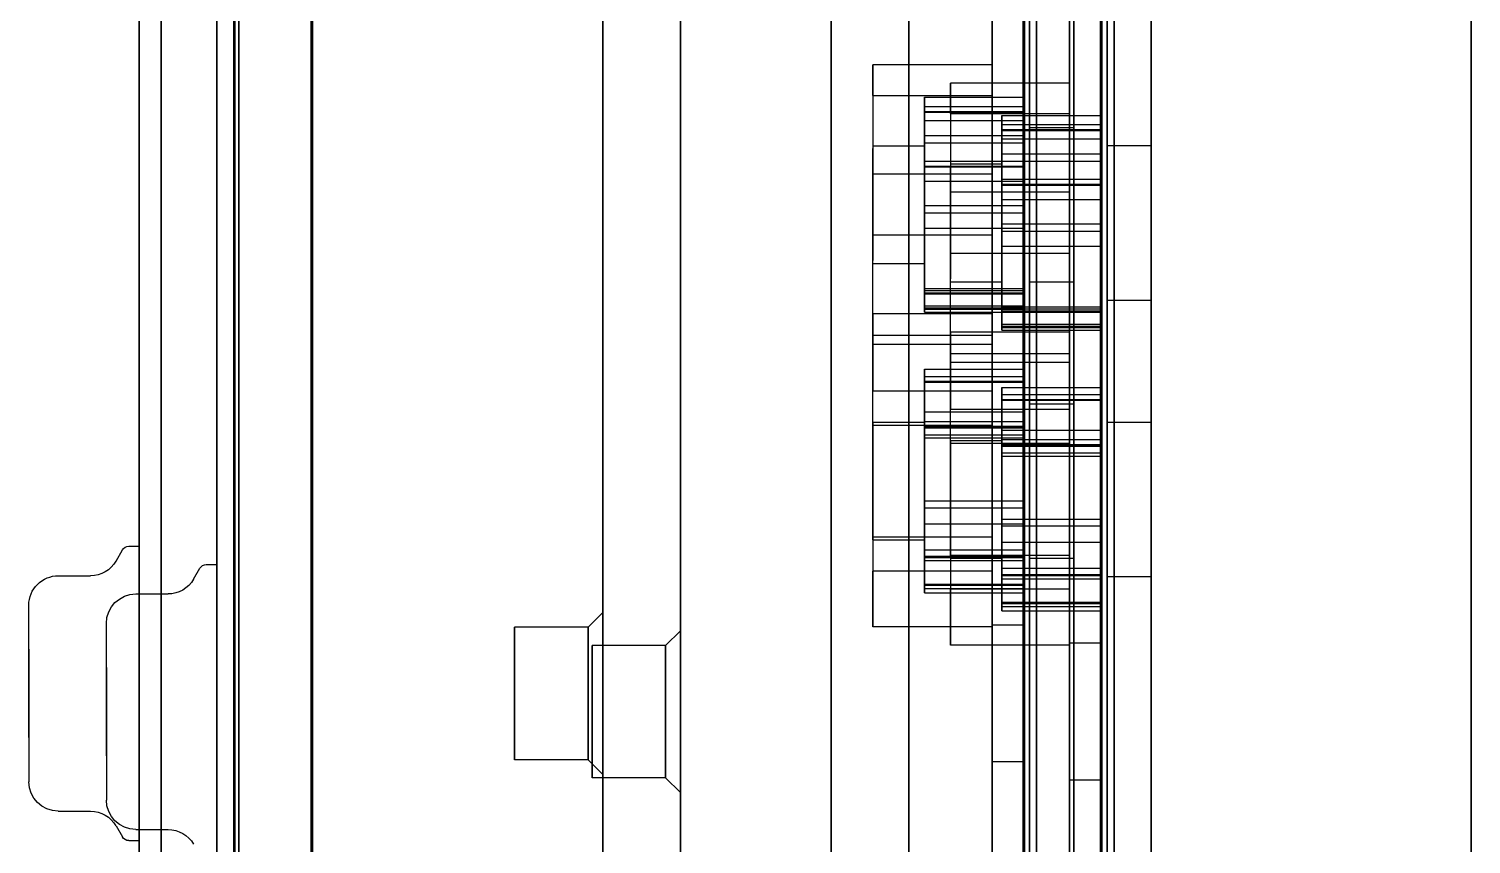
# Model space of a CAD drawing. Header units: millimetres. Extents: x -69706 to 52883, y -6882 to 68885.
# Drawn here: x 7132.7 to 7230.7, y 24012.4 to 24067.8 of the extents above; entities that cross this region are included whole.
import ezdxf

# ---------------------------------------------------------------- set-up
doc = ezdxf.new("R2010")
doc.units = ezdxf.units.MM
doc.layers.add('ac-SB', color=7, linetype='Continuous', lineweight=13)

# ---------------------------------------------------------------- blocks, each defined once
blk = doc.blocks.new('A$C15852BBE')
at = {"layer": 'ac-SB', "lineweight": -3}
for p, q in [((6002.31, 3039.098), (6002.31, 3329.098)), ((6002.31, 3329.098), (6002.31, 3039.098)), ((6007.577, 3037.859), (6007.577, 3327.859)), ((6007.577, 3327.859), (6007.577, 3037.859)), ((6027.31, 3324.098), (6027.31, 3085.103)), ((6032.31, 3323.348), (6032.31, 3044.848)), ((6032.31, 3044.848), (6032.31, 3323.348)), ((6033.81, 3085.103), (6033.81, 3324.098)), ((6032.577, 3322.859), (6032.577, 3083.864)), ((6039.077, 3083.864), (6039.077, 3322.859)), ((6037.577, 3322.109), (6037.577, 3043.609)), ((6037.577, 3043.609), (6037.577, 3322.109)), ((6032.31, 3320.237), (6032.31, 3066.198)), ((6037.577, 3318.998), (6037.577, 3064.959)), ((6027.31, 3311.032), (6027.31, 3057.163)), ((6027.31, 3057.163), (6027.31, 3311.032)), ((6033.81, 3057.163), (6033.81, 3311.032)), ((6033.81, 3311.032), (6033.81, 3057.163)), ((6032.577, 3309.794), (6032.577, 3055.924)), ((6032.577, 3055.924), (6032.577, 3309.794)), ((6039.077, 3055.924), (6039.077, 3309.794)), ((6039.077, 3309.794), (6039.077, 3055.924)), ((6032.31, 3047.959), (6032.31, 3301.997)), ((5970.31, 3301.598), (5970.31, 3072.349)), ((5973.31, 3301.598), (5973.31, 3072.349)), ((5973.66, 3072.349), (5973.66, 3301.598)), ((5975.86, 3072.349), (5975.86, 3301.598)), ((5986.79, 3301.098), (5986.79, 3067.098)), ((5986.79, 3067.098), (5986.79, 3301.098)), ((6037.577, 3046.72), (6037.577, 3300.759)), ((5975.577, 3300.359), (5975.577, 3071.11)), ((5978.577, 3300.359), (5978.577, 3071.11)), ((5978.927, 3071.11), (5978.927, 3300.359)), ((5981.127, 3071.11), (5981.127, 3300.359)), ((5992.057, 3299.859), (5992.057, 3065.859)), ((5992.057, 3065.859), (5992.057, 3299.859)), ((5970.31, 3066.598), (5970.31, 3295.847)), ((5973.31, 3066.598), (5973.31, 3295.847)), ((5973.66, 3295.847), (5973.66, 3066.598)), ((5975.86, 3295.847), (5975.86, 3066.598)), ((5975.577, 3065.359), (5975.577, 3294.608)), ((5978.577, 3065.359), (5978.577, 3294.608)), ((5978.927, 3294.608), (5978.927, 3065.359)), ((5981.127, 3294.608), (5981.127, 3065.359)), ((6027.31, 3044.098), (6027.31, 3283.093)), ((6033.81, 3283.093), (6033.81, 3044.098)), ((5970.31, 3092.002), (5970.31, 3281.096)), ((6032.577, 3042.859), (6032.577, 3281.854)), ((6039.077, 3281.854), (6039.077, 3042.859)), ((5948.577, 3279.559), (5948.577, 3090.892)), ((5975.577, 3090.763), (5975.577, 3279.857)), ((5973.31, 3278.845), (5973.31, 3093.988)), ((5975.86, 3278.723), (5975.86, 3094.104)), ((5972.842, 3094.794), (5972.842, 3277.998)), ((5973.66, 3278.098), (5973.66, 3094.699)), ((5973.76, 3094.794), (5973.76, 3277.998)), ((5978.577, 3277.606), (5978.577, 3092.749)), ((5981.127, 3277.484), (5981.127, 3092.865)), ((5948.577, 3276.759), (5948.577, 3088.959)), ((5948.577, 3088.959), (5948.577, 3276.759)), ((5970.31, 3276.194), (5970.31, 3087.099)), ((5978.109, 3093.555), (5978.109, 3276.759)), ((5978.927, 3276.859), (5978.927, 3093.46)), ((5979.027, 3093.555), (5979.027, 3276.759)), ((5948.577, 3086.159), (5948.577, 3274.826)), ((5973.31, 3089.351), (5973.31, 3274.207)), ((5975.577, 3274.955), (5975.577, 3085.86)), ((5972.842, 3273.402), (5972.842, 3090.198)), ((5973.66, 3090.098), (5973.66, 3273.497)), ((5973.76, 3273.402), (5973.76, 3090.198)), ((5975.86, 3089.473), (5975.86, 3274.092)), ((5978.577, 3088.112), (5978.577, 3272.968)), ((5978.927, 3088.859), (5978.927, 3272.258)), ((5981.127, 3088.234), (5981.127, 3272.853)), ((5978.109, 3272.163), (5978.109, 3088.959)), ((5979.027, 3272.163), (5979.027, 3088.959)), ((5986.79, 3094.104), (5986.79, 3267.111)), ((5992.057, 3092.865), (5992.057, 3265.872)), ((6027.31, 3117.411), (6027.31, 3250.785)), ((6027.31, 3250.785), (6027.31, 3117.411)), ((6027.385, 3250.603), (6027.385, 3117.593)), ((6027.385, 3117.593), (6027.385, 3250.603)), ((6032.577, 3116.172), (6032.577, 3249.546)), ((6032.577, 3249.546), (6032.577, 3116.172)), ((6032.652, 3249.364), (6032.652, 3116.354)), ((6032.652, 3116.354), (6032.652, 3249.364)), ((5970.31, 3192.512), (5970.31, 3211.761)), ((5970.31, 3192.512), (5970.31, 3211.761)), ((5975.577, 3191.274), (5975.577, 3210.522)), ((5975.577, 3191.274), (5975.577, 3210.522)), ((5986.79, 3205.893), (5986.79, 3089.473)), ((5992.057, 3204.654), (5992.057, 3088.234)), ((6002.31, 3191.457), (6002.31, 3195.925)), ((6002.31, 3195.925), (6002.31, 3191.457)), ((6027.31, 3191.457), (6027.31, 3195.925)), ((6027.31, 3195.925), (6027.31, 3191.457)), ((5970.31, 3195.275), (5970.31, 3175.683)), ((5970.31, 3195.275), (5970.31, 3175.683)), ((5975.577, 3194.036), (5975.577, 3174.444)), ((5975.577, 3194.036), (5975.577, 3174.444)), ((6007.577, 3190.218), (6007.577, 3194.686)), ((6007.577, 3194.686), (6007.577, 3190.218)), ((6032.577, 3190.218), (6032.577, 3194.686)), ((6032.577, 3194.686), (6032.577, 3190.218)), ((6033.81, 3194.098), (6033.81, 3179.098)), ((6033.81, 3194.098), (6033.81, 3179.098)), ((6039.077, 3192.859), (6039.077, 3177.859)), ((6039.077, 3192.859), (6039.077, 3177.859)), ((6039.789, 3192.859), (6039.077, 3192.859)), ((6039.789, 3192.859), (6039.077, 3192.859)), ((5970.31, 3172.921), (5970.31, 3192.512)), ((5970.31, 3172.921), (5970.31, 3192.512)), ((6039.31, 3192.098), (6037.12, 3192.098)), ((6039.31, 3192.098), (6037.12, 3192.098)), ((6040.655, 3191.859), (6040.222, 3192.609)), ((6040.655, 3191.859), (6040.222, 3192.609)), ((5975.577, 3171.682), (5975.577, 3191.274)), ((5975.577, 3171.682), (5975.577, 3191.274)), ((6002.31, 3176.739), (6002.31, 3191.457)), ((6002.31, 3191.457), (6002.31, 3176.739)), ((6027.31, 3176.739), (6027.31, 3191.457)), ((6027.31, 3191.457), (6027.31, 3176.739)), ((6007.577, 3175.5), (6007.577, 3190.218)), ((6007.577, 3190.218), (6007.577, 3175.5)), ((6032.577, 3175.5), (6032.577, 3190.218)), ((6032.577, 3190.218), (6032.577, 3175.5)), ((6041.31, 3181.098), (6041.31, 3190.098)), ((6041.31, 3181.098), (6041.31, 3190.098)), ((6044.577, 3190.859), (6042.387, 3190.859)), ((6044.577, 3190.859), (6042.387, 3190.859)), ((6002.31, 3189.598), (6002.31, 3178.598)), ((6002.31, 3178.598), (6002.31, 3189.598)), ((6002.31, 3189.598), (6002.31, 3178.598)), ((6002.31, 3178.598), (6002.31, 3189.598)), ((6003.31, 3188.598), (6002.31, 3189.598)), ((6003.31, 3188.598), (6002.31, 3189.598)), ((6003.31, 3188.598), (6002.31, 3189.598)), ((6003.31, 3188.598), (6002.31, 3189.598)), ((6033.81, 3174.098), (6033.81, 3189.098)), ((6033.81, 3174.098), (6033.81, 3189.098)), ((5973.66, 3182.661), (5973.66, 3188.748)), ((5973.66, 3188.748), (5975.86, 3188.748)), ((5975.86, 3182.661), (5975.86, 3188.748)), ((6003.31, 3179.598), (6003.31, 3188.598)), ((6003.31, 3188.598), (6003.31, 3179.598)), ((6003.31, 3179.598), (6003.31, 3188.598)), ((6003.31, 3188.598), (6003.31, 3179.598)), ((6003.31, 3188.598), (6008.31, 3188.598)), ((6003.31, 3188.598), (6008.31, 3188.598)), ((6003.31, 3188.598), (6008.31, 3188.598)), ((6003.31, 3188.598), (6008.31, 3188.598)), ((6007.577, 3188.359), (6007.577, 3177.359)), ((6007.577, 3177.359), (6007.577, 3188.359)), ((6007.577, 3188.359), (6007.577, 3177.359)), ((6007.577, 3177.359), (6007.577, 3188.359)), ((6008.577, 3187.359), (6007.577, 3188.359)), ((6008.577, 3187.359), (6007.577, 3188.359)), ((6008.577, 3187.359), (6007.577, 3188.359)), ((6008.577, 3187.359), (6007.577, 3188.359)), ((6008.31, 3188.598), (6008.31, 3179.598)), ((6008.31, 3179.598), (6008.31, 3188.598)), ((6008.31, 3188.598), (6008.31, 3179.598)), ((6008.31, 3179.598), (6008.31, 3188.598)), ((6046.577, 3179.859), (6046.577, 3188.859)), ((6046.577, 3179.859), (6046.577, 3188.859)), ((5978.927, 3181.422), (5978.927, 3187.509)), ((5978.927, 3187.509), (5981.127, 3187.509)), ((5981.127, 3181.422), (5981.127, 3187.509)), ((6008.577, 3178.359), (6008.577, 3187.359)), ((6008.577, 3187.359), (6008.577, 3178.359)), ((6008.577, 3178.359), (6008.577, 3187.359)), ((6008.577, 3187.359), (6008.577, 3178.359)), ((6008.577, 3187.359), (6013.577, 3187.359)), ((6008.577, 3187.359), (6013.577, 3187.359)), ((6008.577, 3187.359), (6013.577, 3187.359)), ((6008.577, 3187.359), (6013.577, 3187.359)), ((6013.577, 3187.359), (6013.577, 3178.359)), ((6013.577, 3178.359), (6013.577, 3187.359)), ((6013.577, 3187.359), (6013.577, 3178.359)), ((6013.577, 3178.359), (6013.577, 3187.359)), ((6039.077, 3172.859), (6039.077, 3187.859)), ((6039.077, 3172.859), (6039.077, 3187.859)), ((6041.31, 3187.098), (6041.31, 3178.098)), ((6041.31, 3187.098), (6041.31, 3178.098)), ((5973.66, 3185.535), (5973.66, 3179.448)), ((5975.86, 3185.535), (5975.86, 3179.448)), ((6046.577, 3185.859), (6046.577, 3176.859)), ((6046.577, 3185.859), (6046.577, 3176.859)), ((5978.927, 3184.296), (5978.927, 3178.209)), ((5981.127, 3184.296), (5981.127, 3178.209)), ((5973.66, 3179.448), (5975.86, 3179.448)), ((5975.86, 3179.566), (5983.96, 3179.566)), ((5975.86, 3179.566), (5975.86, 3173.456)), ((5975.86, 3175.778), (5975.86, 3179.566)), ((5983.96, 3179.566), (5983.96, 3175.778)), ((5983.96, 3173.456), (5983.96, 3179.566)), ((6003.31, 3179.598), (6002.31, 3178.598)), ((6003.31, 3179.598), (6002.31, 3178.598)), ((6003.31, 3179.598), (6002.31, 3178.598)), ((6003.31, 3179.598), (6002.31, 3178.598)), ((6003.31, 3179.598), (6008.31, 3179.598)), ((6003.31, 3179.598), (6008.31, 3179.598)), ((6003.31, 3179.598), (6008.31, 3179.598)), ((6003.31, 3179.598), (6008.31, 3179.598)), ((5978.927, 3178.209), (5981.127, 3178.209)), ((5981.127, 3178.327), (5989.227, 3178.327)), ((5981.127, 3178.327), (5981.127, 3172.217)), ((5981.127, 3174.539), (5981.127, 3178.327)), ((5989.227, 3178.327), (5989.227, 3174.539)), ((5989.227, 3172.217), (5989.227, 3178.327)), ((6008.577, 3178.359), (6007.577, 3177.359)), ((6008.577, 3178.359), (6007.577, 3177.359)), ((6008.577, 3178.359), (6007.577, 3177.359)), ((6008.577, 3178.359), (6007.577, 3177.359)), ((6008.577, 3178.359), (6013.577, 3178.359)), ((6008.577, 3178.359), (6013.577, 3178.359)), ((6008.577, 3178.359), (6013.577, 3178.359)), ((6008.577, 3178.359), (6013.577, 3178.359)), ((5973.66, 3177.277), (5980.46, 3177.277)), ((5973.66, 3177.277), (5973.66, 3176.957)), ((5973.66, 3177.254), (5973.66, 3172.58)), ((5980.46, 3177.254), (5980.46, 3172.58)), ((5980.46, 3176.992), (5980.46, 3177.254)), ((5973.66, 3176.66), (5973.66, 3176.992)), ((5980.46, 3176.957), (5973.66, 3176.957)), ((5973.66, 3176.771), (5980.46, 3176.771)), ((5973.66, 3175.061), (5973.66, 3176.771)), ((5973.66, 3176.771), (5973.66, 3176.662)), ((5980.46, 3176.66), (5973.66, 3176.66)), ((5980.46, 3176.66), (5980.46, 3176.992)), ((5980.46, 3176.771), (5980.46, 3176.662)), ((5980.46, 3175.061), (5980.46, 3176.771)), ((6002.31, 3172.271), (6002.31, 3176.739)), ((6002.31, 3176.739), (6002.31, 3172.271)), ((6027.31, 3172.271), (6027.31, 3176.739)), ((6027.31, 3176.739), (6027.31, 3172.271)), ((5970.31, 3175.683), (5970.31, 3156.435)), ((5970.31, 3156.435), (5970.31, 3175.683)), ((5975.86, 3175.778), (5983.96, 3175.778)), ((5975.86, 3165.88), (5975.86, 3175.778)), ((5978.927, 3176.038), (5985.727, 3176.038)), ((5978.927, 3176.038), (5978.927, 3175.718)), ((5978.927, 3176.015), (5978.927, 3171.341)), ((5978.927, 3175.421), (5978.927, 3175.753)), ((5985.727, 3175.718), (5978.927, 3175.718)), ((5978.927, 3175.532), (5985.727, 3175.532)), ((5978.927, 3173.822), (5978.927, 3175.532)), ((5978.927, 3175.532), (5978.927, 3175.424)), ((5985.727, 3175.421), (5978.927, 3175.421)), ((5983.96, 3165.88), (5983.96, 3175.778)), ((5985.727, 3176.015), (5985.727, 3171.341)), ((5985.727, 3175.753), (5985.727, 3176.015)), ((5985.727, 3175.421), (5985.727, 3175.753)), ((5985.727, 3175.532), (5985.727, 3175.424)), ((5985.727, 3173.822), (5985.727, 3175.532)), ((6007.577, 3171.032), (6007.577, 3175.5)), ((6007.577, 3175.5), (6007.577, 3171.032)), ((6032.577, 3171.032), (6032.577, 3175.5)), ((6032.577, 3175.5), (6032.577, 3171.032)), ((6039.31, 3176.098), (6037.12, 3176.098)), ((6039.31, 3176.098), (6037.12, 3176.098)), ((5970.31, 3174.915), (5970.31, 3168.042)), ((5973.31, 3174.915), (5970.31, 3174.915)), ((5973.31, 3174.915), (5973.31, 3168.042)), ((5980.46, 3175.061), (5973.66, 3175.061)), ((5973.66, 3174.764), (5973.66, 3175.061)), ((5973.66, 3174.875), (5980.46, 3174.875)), ((5973.66, 3174.875), (5973.66, 3174.365)), ((5973.66, 3174.875), (5973.66, 3174.766)), ((5980.46, 3174.764), (5973.66, 3174.764)), ((5973.66, 3174.365), (5980.46, 3174.365)), ((5973.66, 3166.756), (5973.66, 3174.365)), ((5975.577, 3174.444), (5975.577, 3155.196)), ((5975.577, 3155.196), (5975.577, 3174.444)), ((5980.46, 3174.764), (5980.46, 3175.061)), ((5980.46, 3174.365), (5980.46, 3174.875)), ((5980.46, 3174.875), (5980.46, 3174.766)), ((5980.46, 3166.756), (5980.46, 3174.365)), ((5981.127, 3174.539), (5989.227, 3174.539)), ((5981.127, 3164.641), (5981.127, 3174.539)), ((5989.227, 3164.641), (5989.227, 3174.539)), ((6035.388, 3175.098), (6034.955, 3174.348)), ((6035.388, 3175.098), (6034.955, 3174.348)), ((6044.577, 3174.859), (6042.387, 3174.859)), ((6044.577, 3174.859), (6042.387, 3174.859)), ((5975.577, 3173.676), (5975.577, 3166.803)), ((5978.577, 3173.676), (5975.577, 3173.676)), ((5983.96, 3173.456), (5975.86, 3173.456)), ((5975.86, 3173.456), (5975.86, 3163.558)), ((5978.577, 3173.676), (5978.577, 3166.803)), ((5985.727, 3173.822), (5978.927, 3173.822)), ((5978.927, 3173.525), (5978.927, 3173.822)), ((5978.927, 3173.636), (5985.727, 3173.636)), ((5978.927, 3173.636), (5978.927, 3173.126)), ((5978.927, 3173.636), (5978.927, 3173.527)), ((5985.727, 3173.525), (5978.927, 3173.525)), ((5980.46, 3165.864), (5980.46, 3173.668)), ((5983.96, 3173.668), (5980.46, 3173.668)), ((5980.46, 3173.472), (5980.46, 3165.668)), ((5983.96, 3173.668), (5983.96, 3165.864)), ((5983.96, 3165.668), (5983.96, 3173.472)), ((5983.96, 3173.456), (5983.96, 3163.558)), ((5985.727, 3173.525), (5985.727, 3173.822)), ((5985.727, 3173.126), (5985.727, 3173.636)), ((5985.727, 3173.636), (5985.727, 3173.527)), ((6034.522, 3174.098), (6033.81, 3174.098)), ((6034.522, 3174.098), (6033.81, 3174.098)), ((6040.655, 3173.859), (6040.222, 3173.109)), ((6040.655, 3173.859), (6040.222, 3173.109)), ((5970.31, 3140.379), (5970.31, 3172.921)), ((5970.31, 3172.921), (5970.31, 3140.379)), ((5980.46, 3172.58), (5973.66, 3172.58)), ((5973.66, 3172.58), (5973.66, 3171.495)), ((5978.927, 3173.126), (5985.727, 3173.126)), ((5978.927, 3165.517), (5978.927, 3173.126)), ((5980.46, 3172.58), (5980.46, 3171.495)), ((5985.727, 3165.517), (5985.727, 3173.126)), ((5985.727, 3164.625), (5985.727, 3172.429)), ((5989.227, 3172.429), (5985.727, 3172.429)), ((5989.227, 3172.429), (5989.227, 3164.625)), ((6002.31, 3169.353), (6002.31, 3172.271)), ((6002.31, 3172.271), (6002.31, 3169.353)), ((6027.31, 3169.353), (6027.31, 3172.271)), ((6027.31, 3172.271), (6027.31, 3169.353)), ((6039.789, 3172.859), (6039.077, 3172.859)), ((6039.789, 3172.859), (6039.077, 3172.859)), ((5970.31, 3164.415), (5970.31, 3171.287)), ((5973.31, 3164.415), (5973.31, 3171.287)), ((5973.66, 3171.495), (5980.46, 3171.495)), ((5973.66, 3171.495), (5973.66, 3171.01)), ((5975.577, 3139.14), (5975.577, 3171.682)), ((5975.577, 3171.682), (5975.577, 3139.14)), ((5985.727, 3171.341), (5978.927, 3171.341)), ((5978.927, 3171.341), (5978.927, 3170.256)), ((5980.46, 3171.495), (5980.46, 3171.01)), ((5989.227, 3172.217), (5981.127, 3172.217)), ((5981.127, 3172.217), (5981.127, 3162.319)), ((5985.727, 3172.233), (5985.727, 3164.429)), ((5985.727, 3171.341), (5985.727, 3170.256)), ((5989.227, 3164.429), (5989.227, 3172.233)), ((5989.227, 3172.217), (5989.227, 3162.319)), ((5980.46, 3171.01), (5973.66, 3171.01)), ((5973.66, 3171.01), (5973.66, 3166.54)), ((5980.46, 3171.01), (5980.46, 3166.54)), ((6007.577, 3168.114), (6007.577, 3171.032)), ((6007.577, 3171.032), (6007.577, 3168.114)), ((6032.577, 3168.114), (6032.577, 3171.032)), ((6032.577, 3171.032), (6032.577, 3168.114)), ((5975.577, 3163.176), (5975.577, 3170.048)), ((5978.577, 3163.176), (5978.577, 3170.048)), ((5978.927, 3170.256), (5985.727, 3170.256)), ((5978.927, 3170.256), (5978.927, 3169.771)), ((5985.727, 3169.771), (5978.927, 3169.771)), ((5978.927, 3169.771), (5978.927, 3165.302)), ((5985.727, 3170.256), (5985.727, 3169.771)), ((5985.727, 3169.771), (5985.727, 3165.302)), ((6002.31, 3157.634), (6002.31, 3169.353)), ((6002.31, 3169.353), (6002.31, 3157.634)), ((6027.31, 3157.634), (6027.31, 3169.353)), ((6027.31, 3169.353), (6027.31, 3157.634)), ((6007.577, 3156.395), (6007.577, 3168.114)), ((6007.577, 3168.114), (6007.577, 3156.395)), ((6032.577, 3156.395), (6032.577, 3168.114)), ((6032.577, 3168.114), (6032.577, 3156.395)), ((5973.66, 3166.756), (5980.46, 3166.756)), ((5973.66, 3165.933), (5973.66, 3166.756)), ((5973.66, 3166.54), (5980.46, 3166.54)), ((5973.66, 3166.54), (5973.66, 3166.055)), ((5980.46, 3165.933), (5980.46, 3166.756)), ((5980.46, 3166.54), (5980.46, 3166.055)), ((5980.46, 3166.055), (5973.66, 3166.055)), ((5973.66, 3166.055), (5973.66, 3164.97)), ((5973.66, 3165.994), (5973.66, 3165.933)), ((5980.46, 3165.994), (5973.66, 3165.994)), ((5973.66, 3165.634), (5973.66, 3165.992)), ((5980.46, 3165.933), (5973.66, 3165.933)), ((5973.66, 3165.634), (5980.46, 3165.634)), ((5973.66, 3162.875), (5973.66, 3165.634)), ((5975.86, 3165.88), (5983.96, 3165.88)), ((5975.86, 3159.77), (5975.86, 3165.88)), ((5978.927, 3165.517), (5985.727, 3165.517)), ((5978.927, 3164.694), (5978.927, 3165.517)), ((5980.46, 3166.055), (5980.46, 3164.97)), ((5980.46, 3165.994), (5980.46, 3165.933)), ((5980.46, 3165.634), (5980.46, 3165.992)), ((5983.96, 3165.668), (5980.46, 3165.668)), ((5980.46, 3162.875), (5980.46, 3165.634)), ((5983.96, 3165.88), (5983.96, 3159.77)), ((5985.727, 3164.694), (5985.727, 3165.517)), ((5980.46, 3164.97), (5973.66, 3164.97)), ((5973.66, 3164.97), (5973.66, 3162.058)), ((5978.927, 3165.302), (5985.727, 3165.302)), ((5978.927, 3165.302), (5978.927, 3164.816)), ((5985.727, 3164.816), (5978.927, 3164.816)), ((5978.927, 3164.816), (5978.927, 3163.732)), ((5978.927, 3164.755), (5978.927, 3164.694)), ((5985.727, 3164.755), (5978.927, 3164.755)), ((5978.927, 3164.395), (5978.927, 3164.753)), ((5985.727, 3164.694), (5978.927, 3164.694)), ((5980.46, 3164.97), (5980.46, 3162.058)), ((5981.127, 3164.641), (5989.227, 3164.641)), ((5981.127, 3158.531), (5981.127, 3164.641)), ((5985.727, 3165.302), (5985.727, 3164.816)), ((5985.727, 3164.816), (5985.727, 3163.732)), ((5985.727, 3164.755), (5985.727, 3164.694)), ((5985.727, 3164.395), (5985.727, 3164.753)), ((5989.227, 3164.429), (5985.727, 3164.429)), ((5989.227, 3164.641), (5989.227, 3158.531)), ((5973.31, 3164.415), (5970.31, 3164.415)), ((5975.86, 3163.558), (5983.96, 3163.558)), ((5975.86, 3163.558), (5975.86, 3159.77)), ((5978.927, 3164.395), (5985.727, 3164.395)), ((5978.927, 3161.636), (5978.927, 3164.395)), ((5985.727, 3163.732), (5978.927, 3163.732)), ((5978.927, 3163.732), (5978.927, 3160.82)), ((5983.96, 3159.77), (5983.96, 3163.558)), ((5985.727, 3161.636), (5985.727, 3164.395)), ((5985.727, 3163.732), (5985.727, 3160.82)), ((5973.66, 3162.935), (5973.66, 3162.875)), ((5980.46, 3162.935), (5973.66, 3162.935)), ((5973.66, 3162.575), (5973.66, 3162.933)), ((5980.46, 3162.875), (5973.66, 3162.875)), ((5973.66, 3162.575), (5980.46, 3162.575)), ((5973.66, 3162.058), (5973.66, 3162.575)), ((5978.577, 3163.176), (5975.577, 3163.176)), ((5980.46, 3162.935), (5980.46, 3162.875)), ((5980.46, 3162.575), (5980.46, 3162.933)), ((5980.46, 3162.058), (5980.46, 3162.575)), ((5980.46, 3162.058), (5973.66, 3162.058)), ((5978.927, 3161.696), (5978.927, 3161.636)), ((5985.727, 3161.696), (5978.927, 3161.696)), ((5978.927, 3161.336), (5978.927, 3161.694)), ((5985.727, 3161.636), (5978.927, 3161.636)), ((5981.127, 3162.319), (5989.227, 3162.319)), ((5981.127, 3162.319), (5981.127, 3158.531)), ((5985.727, 3161.696), (5985.727, 3161.636)), ((5985.727, 3161.336), (5985.727, 3161.694)), ((5989.227, 3158.531), (5989.227, 3162.319)), ((5978.927, 3161.336), (5985.727, 3161.336)), ((5978.927, 3160.82), (5978.927, 3161.336)), ((5985.727, 3160.82), (5978.927, 3160.82)), ((5985.727, 3160.82), (5985.727, 3161.336)), ((5975.86, 3160.378), (5975.86, 3158.301)), ((5975.86, 3152.955), (5975.86, 3160.378)), ((5975.86, 3160.378), (5983.96, 3160.378)), ((5975.86, 3159.77), (5983.96, 3159.77)), ((5983.96, 3158.301), (5983.96, 3160.378)), ((5983.96, 3160.378), (5983.96, 3152.955)), ((5981.127, 3159.139), (5981.127, 3157.062)), ((5981.127, 3151.716), (5981.127, 3159.139)), ((5981.127, 3159.139), (5989.227, 3159.139)), ((5989.227, 3157.062), (5989.227, 3159.139)), ((5989.227, 3159.139), (5989.227, 3151.716)), ((5973.66, 3152.475), (5973.66, 3158.181)), ((5973.66, 3158.181), (5973.66, 3158.006)), ((5980.46, 3158.181), (5973.66, 3158.181)), ((5973.66, 3158.006), (5973.66, 3157.754)), ((5973.66, 3158.006), (5980.46, 3158.006)), ((5973.66, 3157.766), (5973.66, 3157.904)), ((5973.66, 3157.904), (5973.66, 3156.966)), ((5980.46, 3157.904), (5973.66, 3157.904)), ((5980.46, 3157.754), (5973.66, 3157.754)), ((5975.86, 3148.802), (5975.86, 3158.301)), ((5975.86, 3158.301), (5983.96, 3158.301)), ((5980.46, 3152.475), (5980.46, 3158.181)), ((5980.46, 3158.181), (5980.46, 3158.006)), ((5980.46, 3158.006), (5980.46, 3157.754)), ((5980.46, 3157.766), (5980.46, 3157.904)), ((5980.46, 3157.904), (5980.46, 3156.966)), ((5981.127, 3158.531), (5989.227, 3158.531)), ((5983.96, 3158.301), (5983.96, 3148.802)), ((6002.31, 3067.792), (6002.31, 3157.634)), ((6002.31, 3157.634), (6002.31, 3067.792)), ((6027.31, 3157.634), (6027.31, 3067.792)), ((6027.31, 3067.792), (6027.31, 3157.634)), ((5973.66, 3156.966), (5973.66, 3156.714)), ((5973.66, 3156.966), (5980.46, 3156.966)), ((5973.66, 3156.727), (5973.66, 3156.864)), ((5973.66, 3156.864), (5973.66, 3156.585)), ((5980.46, 3156.864), (5973.66, 3156.864)), ((5980.46, 3156.714), (5973.66, 3156.714)), ((5973.66, 3149.282), (5973.66, 3156.585)), ((5980.46, 3156.585), (5973.66, 3156.585)), ((5978.927, 3151.236), (5978.927, 3156.943)), ((5978.927, 3156.943), (5978.927, 3156.767)), ((5985.727, 3156.943), (5978.927, 3156.943)), ((5978.927, 3156.767), (5978.927, 3156.515)), ((5978.927, 3156.767), (5985.727, 3156.767)), ((5978.927, 3156.527), (5978.927, 3156.665)), ((5978.927, 3156.665), (5978.927, 3155.727)), ((5985.727, 3156.665), (5978.927, 3156.665)), ((5980.46, 3156.966), (5980.46, 3156.714)), ((5980.46, 3156.727), (5980.46, 3156.864)), ((5980.46, 3156.864), (5980.46, 3156.585)), ((5980.46, 3156.585), (5980.46, 3149.282)), ((5981.127, 3147.563), (5981.127, 3157.062)), ((5981.127, 3157.062), (5989.227, 3157.062)), ((5985.727, 3151.236), (5985.727, 3156.943)), ((5985.727, 3156.943), (5985.727, 3156.767)), ((5985.727, 3156.767), (5985.727, 3156.515)), ((5985.727, 3156.527), (5985.727, 3156.665)), ((5985.727, 3156.665), (5985.727, 3155.727)), ((5989.227, 3157.062), (5989.227, 3147.563)), ((5970.31, 3156.435), (5970.31, 3138.315)), ((5970.31, 3138.315), (5970.31, 3156.435)), ((5970.31, 3156.129), (5970.31, 3149.256)), ((5973.31, 3156.129), (5970.31, 3156.129)), ((5973.31, 3156.129), (5973.31, 3149.256)), ((5985.727, 3156.515), (5978.927, 3156.515)), ((5978.927, 3155.727), (5978.927, 3155.475)), ((5978.927, 3155.727), (5985.727, 3155.727)), ((5978.927, 3155.488), (5978.927, 3155.626)), ((5978.927, 3155.626), (5978.927, 3155.346)), ((5985.727, 3155.626), (5978.927, 3155.626)), ((5985.727, 3155.727), (5985.727, 3155.475)), ((5985.727, 3155.488), (5985.727, 3155.626)), ((5985.727, 3155.626), (5985.727, 3155.346)), ((6007.577, 3066.553), (6007.577, 3156.395)), ((6007.577, 3156.395), (6007.577, 3066.553)), ((6032.577, 3156.395), (6032.577, 3066.553)), ((6032.577, 3066.553), (6032.577, 3156.395)), ((5975.577, 3155.196), (5975.577, 3137.076)), ((5975.577, 3137.076), (5975.577, 3155.196)), ((5975.577, 3154.89), (5975.577, 3148.017)), ((5978.577, 3154.89), (5975.577, 3154.89)), ((5978.577, 3154.89), (5978.577, 3148.017)), ((5985.727, 3155.475), (5978.927, 3155.475)), ((5978.927, 3148.043), (5978.927, 3155.346)), ((5985.727, 3155.346), (5978.927, 3155.346)), ((5980.46, 3147.074), (5980.46, 3154.879)), ((5983.96, 3154.879), (5980.46, 3154.879)), ((5980.46, 3154.683), (5980.46, 3146.879)), ((5983.96, 3154.879), (5983.96, 3147.074)), ((5983.96, 3146.879), (5983.96, 3154.683)), ((5985.727, 3155.346), (5985.727, 3148.043)), ((5975.86, 3152.955), (5975.86, 3143.456)), ((5975.86, 3152.955), (5983.96, 3152.955)), ((5983.96, 3143.456), (5983.96, 3152.955)), ((5985.727, 3145.835), (5985.727, 3153.64)), ((5989.227, 3153.64), (5985.727, 3153.64)), ((5985.727, 3153.444), (5985.727, 3145.64)), ((5989.227, 3153.64), (5989.227, 3145.835)), ((5989.227, 3145.64), (5989.227, 3153.444)), ((5970.31, 3145.629), (5970.31, 3152.501)), ((5973.31, 3145.629), (5973.31, 3152.501)), ((5973.66, 3152.475), (5973.66, 3151.434)), ((5980.46, 3152.475), (5973.66, 3152.475)), ((5980.46, 3151.434), (5980.46, 3152.475)), ((5981.127, 3151.716), (5981.127, 3142.217)), ((5981.127, 3151.716), (5989.227, 3151.716)), ((5989.227, 3142.217), (5989.227, 3151.716)), ((5973.66, 3150.968), (5973.66, 3151.436)), ((5980.46, 3151.436), (5973.66, 3151.436)), ((5980.46, 3151.434), (5973.66, 3151.434)), ((5973.66, 3150.968), (5980.46, 3150.968)), ((5973.66, 3150.968), (5973.66, 3146.679)), ((5975.577, 3144.39), (5975.577, 3151.262)), ((5978.577, 3144.39), (5978.577, 3151.262)), ((5978.927, 3151.236), (5978.927, 3150.195)), ((5985.727, 3151.236), (5978.927, 3151.236)), ((5980.46, 3150.968), (5980.46, 3151.436)), ((5980.46, 3146.679), (5980.46, 3150.968)), ((5985.727, 3150.195), (5985.727, 3151.236)), ((5978.927, 3149.729), (5978.927, 3150.197)), ((5985.727, 3150.197), (5978.927, 3150.197)), ((5985.727, 3150.195), (5978.927, 3150.195)), ((5978.927, 3149.729), (5985.727, 3149.729)), ((5978.927, 3149.729), (5978.927, 3145.44)), ((5985.727, 3149.729), (5985.727, 3150.197)), ((5985.727, 3145.44), (5985.727, 3149.729)), ((5973.66, 3149.282), (5973.66, 3148.283)), ((5980.46, 3149.282), (5973.66, 3149.282)), ((5975.86, 3148.802), (5975.86, 3141.379)), ((5975.86, 3148.802), (5983.96, 3148.802)), ((5980.46, 3149.282), (5980.46, 3148.283)), ((5983.96, 3141.379), (5983.96, 3148.802)), ((5973.66, 3148.283), (5973.66, 3148.317)), ((5980.46, 3148.317), (5973.66, 3148.317)), ((5973.66, 3148.305), (5973.66, 3147.919)), ((5973.66, 3148.283), (5980.46, 3148.283)), ((5973.66, 3147.919), (5973.66, 3144.567)), ((5980.46, 3147.919), (5973.66, 3147.919)), ((5978.927, 3148.043), (5978.927, 3147.044)), ((5985.727, 3148.043), (5978.927, 3148.043)), ((5980.46, 3148.283), (5980.46, 3148.317)), ((5980.46, 3148.305), (5980.46, 3147.919)), ((5980.46, 3147.919), (5980.46, 3144.567)), ((5985.727, 3148.043), (5985.727, 3147.044)), ((5978.927, 3147.044), (5978.927, 3147.078)), ((5985.727, 3147.078), (5978.927, 3147.078)), ((5978.927, 3147.066), (5978.927, 3146.68)), ((5978.927, 3147.044), (5985.727, 3147.044)), ((5983.96, 3146.879), (5980.46, 3146.879)), ((5981.127, 3147.563), (5981.127, 3140.14)), ((5981.127, 3147.563), (5989.227, 3147.563)), ((5985.727, 3147.044), (5985.727, 3147.078)), ((5985.727, 3147.066), (5985.727, 3146.68)), ((5989.227, 3140.14), (5989.227, 3147.563)), ((5973.66, 3146.213), (5973.66, 3146.68)), ((5980.46, 3146.68), (5973.66, 3146.68)), ((5980.46, 3146.679), (5973.66, 3146.679)), ((5973.66, 3146.213), (5980.46, 3146.213)), ((5973.66, 3146.213), (5973.66, 3145.172)), ((5978.927, 3146.68), (5978.927, 3143.328)), ((5985.727, 3146.68), (5978.927, 3146.68)), ((5980.46, 3146.213), (5980.46, 3146.68)), ((5980.46, 3145.172), (5980.46, 3146.213)), ((5985.727, 3146.68), (5985.727, 3143.328)), ((5973.31, 3145.629), (5970.31, 3145.629)), ((5973.66, 3143.576), (5973.66, 3145.172)), ((5980.46, 3145.172), (5973.66, 3145.172)), ((5978.927, 3144.974), (5978.927, 3145.442)), ((5985.727, 3145.442), (5978.927, 3145.442)), ((5985.727, 3145.44), (5978.927, 3145.44)), ((5978.927, 3144.974), (5985.727, 3144.974)), ((5978.927, 3144.974), (5978.927, 3143.933)), ((5980.46, 3143.576), (5980.46, 3145.172)), ((5989.227, 3145.64), (5985.727, 3145.64)), ((5985.727, 3144.974), (5985.727, 3145.442)), ((5985.727, 3143.933), (5985.727, 3144.974)), ((5973.66, 3144.567), (5973.66, 3144.602)), ((5980.46, 3144.602), (5973.66, 3144.602)), ((5973.66, 3144.589), (5973.66, 3144.203)), ((5973.66, 3144.567), (5980.46, 3144.567)), ((5973.66, 3144.203), (5973.66, 3143.576)), ((5980.46, 3144.203), (5973.66, 3144.203)), ((5978.577, 3144.39), (5975.577, 3144.39)), ((5978.927, 3142.337), (5978.927, 3143.933)), ((5985.727, 3143.933), (5978.927, 3143.933)), ((5980.46, 3144.567), (5980.46, 3144.602)), ((5980.46, 3144.589), (5980.46, 3144.203)), ((5980.46, 3144.203), (5980.46, 3143.576)), ((5985.727, 3142.337), (5985.727, 3143.933)), ((5980.46, 3143.576), (5973.66, 3143.576)), ((5975.86, 3141.379), (5975.86, 3143.456)), ((5983.96, 3143.456), (5975.86, 3143.456)), ((5978.927, 3143.328), (5978.927, 3143.363)), ((5985.727, 3143.363), (5978.927, 3143.363)), ((5978.927, 3143.351), (5978.927, 3142.964)), ((5978.927, 3143.328), (5985.727, 3143.328)), ((5978.927, 3142.964), (5978.927, 3142.337)), ((5985.727, 3142.964), (5978.927, 3142.964)), ((5983.96, 3143.456), (5983.96, 3141.379)), ((5985.727, 3143.328), (5985.727, 3143.363)), ((5985.727, 3143.351), (5985.727, 3142.964)), ((5985.727, 3142.964), (5985.727, 3142.337)), ((5985.727, 3142.337), (5978.927, 3142.337)), ((5981.127, 3140.14), (5981.127, 3142.217)), ((5989.227, 3142.217), (5981.127, 3142.217)), ((5989.227, 3142.217), (5989.227, 3140.14)), ((5975.86, 3141.379), (5983.96, 3141.379)), ((5970.31, 3123.87), (5970.31, 3140.379)), ((5970.31, 3140.379), (5970.31, 3123.87)), ((5981.127, 3140.14), (5989.227, 3140.14)), ((5975.577, 3122.631), (5975.577, 3139.14)), ((5975.577, 3139.14), (5975.577, 3122.631)), ((5970.31, 3138.315), (5970.31, 3122.064)), ((5970.31, 3122.064), (5970.31, 3138.315))]:
    blk.add_line(p, q, dxfattribs=at)
at = {"layer": 'ac-SB', "lineweight": -3, "extrusion": (0, 0, -1)}
for centre, major_axis, start_param, end_param in [((6037.12, 3194.098), (1.414, 1.414), 2.356194, 3.403392), ((6037.12, 3194.098), (1.414, 1.414), 2.356194, 3.403392), ((6039.789, 3192.359), (-0.354, 0.354), 0.785398, 1.832596), ((6039.789, 3192.359), (-0.354, 0.354), 0.785398, 1.832596), ((6039.31, 3190.098), (1.414, 1.414), -0.785398, 0.785398), ((6039.31, 3190.098), (1.414, 1.414), -0.785398, 0.785398), ((6042.387, 3192.859), (-1.414, 1.414), 3.926991, 4.974188), ((6042.387, 3192.859), (-1.414, 1.414), 3.926991, 4.974188), ((6044.577, 3188.859), (1.414, 1.414), -0.785398, 0.785398), ((6044.577, 3188.859), (1.414, 1.414), -0.785398, 0.785398), ((6039.31, 3178.098), (1.414, 1.414), 0.785398, 2.356194), ((6039.31, 3178.098), (1.414, 1.414), 0.785398, 2.356194), ((6044.577, 3176.859), (-1.414, 1.414), 2.356194, 3.926991), ((6044.577, 3176.859), (-1.414, 1.414), 2.356194, 3.926991), ((6037.12, 3174.098), (-1.414, 1.414), 6.021386, 7.068583), ((6037.12, 3174.098), (-1.414, 1.414), 6.021386, 7.068583), ((6034.522, 3174.598), (0.354, 0.354), 1.308997, 2.356194), ((6034.522, 3174.598), (0.354, 0.354), 1.308997, 2.356194), ((6042.387, 3172.859), (1.414, 1.414), 4.45059, 5.497787), ((6042.387, 3172.859), (1.414, 1.414), 4.45059, 5.497787), ((6039.789, 3173.359), (0.354, 0.354), 1.308997, 2.356194), ((6039.789, 3173.359), (0.354, 0.354), 1.308997, 2.356194)]:
    blk.add_ellipse(centre, major_axis=major_axis, ratio=1, start_param=start_param, end_param=end_param, dxfattribs=at)

msp = doc.modelspace()

# ---------------------------------------------------------------- block references
at = {"layer": 'ac-SB', "rotation": 180}
msp.add_blockref('A$C15852BBE', (13179.315, 27205.514), dxfattribs=at)

doc.saveas('drawing.dxf')
